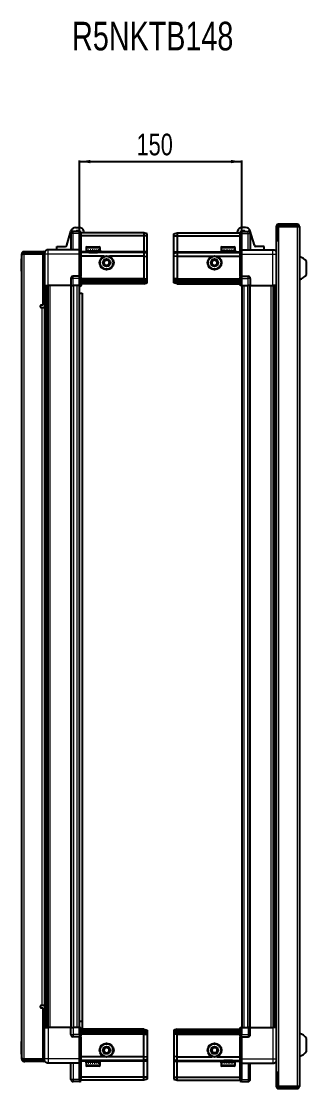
# Model space of a CAD drawing. Header units: millimetres. Extents: x 1256 to 4926, y 584 to 2034.
# Drawn here: x 3003 to 3266, y 1048 to 2034 of the extents above; entities that cross this region are included whole.
import ezdxf

# ---------------------------------------------------------------- set-up
doc = ezdxf.new("R2010")
doc.units = ezdxf.units.MM
doc.layers.add('FORMAT', color=7, linetype='Continuous')
doc.styles.add('SLDTEXTSTYLE0', font='TXT', dxfattribs={"width": 0.75})
doc.dimstyles.new('SLDDIMSTYLE0', dxfattribs={"dimtxt": 20, "dimasz": 10, "dimexe": 0, "dimexo": 0.0625, "dimgap": 5, "dimtad": 2, "dimdec": 1, "dimrnd": 1e-09, "dimzin": 12, "dimdsep": 46, "dimtxsty": 'SLDTEXTSTYLE0', "dimsah": 1, "dimcen": 0.09, "dimadec": 0, "dimazin": 3, "dimtfac": 1, "dimtofl": 0, "dimtmove": 0, "dimatfit": 3, "dimfxl": 0, "dimfrac": 2, "dimtolj": 1, "dimtzin": 12, "dimarcsym": 0})

# ---------------------------------------------------------------- blocks, each defined once
blk = doc.blocks.new('_D_5')
at = {"layer": 'FORMAT'}
for p, q in [((3056.46, 1790.11), (3056.46, 1905.6)), ((3056.46, 1904.6), (3206.46, 1904.6)), ((3206.46, 1790.11), (3206.46, 1905.6))]:
    blk.add_line(p, q, dxfattribs=at)
for points in [[(3056.46, 1904.6), (3066.46, 1903.07), (3066.46, 1906.14)], [(3206.46, 1904.6), (3196.46, 1906.14), (3196.46, 1903.07)]]:
    blk.add_solid(points, dxfattribs=at)
at = {"layer": 'FORMAT', "insert": (3109.29, 1930.39), "char_height": 20, "attachment_point": 1, "style": 'SLDTEXTSTYLE0'}
blk.add_mtext('150', dxfattribs=at)

msp = doc.modelspace()

# ---------------------------------------------------------------- linework, layer by layer
at = {"color": 7, "linetype": 'Continuous', "lineweight": 25}
for p, q in [((3257.71, 1846.6), (3240.41, 1846.6)), ((3257.71, 1845.1), (3240.41, 1845.1)), ((3257.71, 1845.1), (3257.71, 1846.6)), ((3044.83, 1827.19), (3048.6, 1840.34)), ((3048.61, 1838.1), (3048.61, 1823.1)), ((3056.61, 1840.1), (3050.61, 1840.1)), ((3052.93, 1843.6), (3056.15, 1843.6)), ((3056.61, 1840.1), (3056.95, 1840.1)), ((3056.61, 1840.1), (3056.61, 1838.1)), ((3056.61, 1823.3), (3056.61, 1838.1)), ((3056.61, 1823.3), (3056.61, 1838.1)), ((3057.81, 1839.6), (3056.95, 1840.1)), ((3057.81, 1838.1), (3057.81, 1839.6)), ((3116.11, 1838.6), (3057.81, 1838.6)), ((3057.81, 1838.1), (3057.81, 1823.3)), ((3116.11, 1836.1), (3057.81, 1836.1)), ((3060.48, 1840.34), (3060.98, 1838.6)), ((3116.11, 1838.6), (3116.11, 1836.1)), ((3119.11, 1837.8), (3116.11, 1838.6)), ((3116.11, 1836.1), (3116.11, 1821.6)), ((3119.11, 1835.95), (3116.11, 1836.1)), ((3119.11, 1835.95), (3119.11, 1837.8)), ((3119.11, 1821.6), (3119.11, 1835.95)), ((3143.81, 1837.8), (3146.81, 1838.6)), ((3143.81, 1835.95), (3143.81, 1837.8)), ((3143.81, 1835.95), (3146.81, 1836.1)), ((3143.81, 1821.6), (3143.81, 1835.95)), ((3146.81, 1838.6), (3146.81, 1836.1)), ((3146.81, 1838.6), (3205.11, 1838.6)), ((3146.81, 1836.1), (3146.81, 1821.6)), ((3146.81, 1836.1), (3205.11, 1836.1)), ((3202.44, 1840.34), (3201.95, 1838.6)), ((3205.98, 1840.1), (3205.11, 1839.6)), ((3205.11, 1839.6), (3205.11, 1838.1)), ((3205.11, 1823.3), (3205.11, 1838.1)), ((3206.31, 1840.1), (3205.98, 1840.1)), ((3206.31, 1838.1), (3206.31, 1840.1)), ((3206.31, 1840.1), (3212.31, 1840.1)), ((3206.31, 1838.1), (3206.31, 1823.3)), ((3210, 1843.6), (3206.77, 1843.6)), ((3214.31, 1838.1), (3214.31, 1823.1)), ((3218.09, 1827.19), (3214.32, 1840.34)), ((3238.31, 1844.5), (3238.31, 1832.1)), ((3239.81, 1844.5), (3239.81, 1832.1)), ((3240.31, 1831.6), (3240.31, 1844.5)), ((3240.31, 1844.5), (3257.71, 1844.5)), ((3257.71, 1844.5), (3259.81, 1844.5)), ((3259.81, 1844.5), (3259.81, 1049.7)), ((3035.66, 1823.1), (3035.66, 1826.1)), ((3035.66, 1826.1), (3043.39, 1826.1)), ((3063.41, 1825.8), (3070.58, 1825.8)), ((3070.58, 1825.8), (3074.81, 1825.8)), ((3188.11, 1825.8), (3199.51, 1825.8)), ((3227.26, 1826.1), (3219.53, 1826.1)), ((3227.26, 1823.1), (3227.26, 1826.1)), ((3238.21, 1831.6), (3238.21, 1062.6)), ((3238.21, 1831.6), (3240.31, 1831.6)), ((3238.31, 1832.1), (3239.81, 1832.1)), ((3004.61, 1819.25), (3003.11, 1819.25)), ((3003.11, 1818.75), (3003.11, 1819.25)), ((3003.11, 1075.45), (3003.11, 1818.75)), ((3005.21, 1819.85), (3005.21, 1821.35)), ((3005.21, 1821.35), (3006.11, 1821.35)), ((3005.21, 1819.85), (3006.11, 1819.85)), ((3005.21, 1819.35), (3022.61, 1819.35)), ((3006.11, 1819.85), (3006.11, 1821.35)), ((3006.11, 1821.35), (3022.61, 1821.35)), ((3006.11, 1819.85), (3022.61, 1819.85)), ((3022.61, 1819.85), (3022.61, 1821.35)), ((3024.11, 1819.35), (3022.61, 1819.35)), ((3022.61, 1819.35), (3022.61, 1771.85)), ((3024.11, 1819.1), (3024.11, 1790.1)), ((3056.61, 1823.1), (3027.61, 1823.1)), ((3056.61, 1823.1), (3056.61, 1823.3)), ((3056.61, 1823.1), (3057.81, 1823.1)), ((3056.61, 1819.1), (3056.61, 1823.1)), ((3056.61, 1798.8), (3056.61, 1819.1)), ((3057.81, 1823.3), (3057.81, 1823.1)), ((3057.81, 1823.1), (3057.81, 1819.1)), ((3116.11, 1820.6), (3057.81, 1820.6)), ((3057.81, 1819.1), (3057.81, 1798.8)), ((3079.11, 1817.1), (3057.81, 1817.1)), ((3062.61, 1825), (3062.61, 1822.6)), ((3062.61, 1822.6), (3062.61, 1822.1)), ((3062.61, 1822.1), (3062.75, 1822.1)), ((3062.94, 1822.6), (3062.75, 1822.6)), ((3062.75, 1822.6), (3062.75, 1822.1)), ((3062.75, 1822.1), (3062.94, 1822.1)), ((3062.94, 1822.6), (3062.94, 1822.1)), ((3062.94, 1822.1), (3063.46, 1822.1)), ((3063.86, 1822.6), (3063.46, 1822.6)), ((3063.46, 1822.6), (3063.46, 1822.1)), ((3063.46, 1822.1), (3063.86, 1822.1)), ((3063.86, 1822.6), (3063.86, 1822.1)), ((3063.86, 1822.1), (3064.73, 1822.1)), ((3064.71, 1822.1), (3064.71, 1822)), ((3064.71, 1822), (3073.51, 1822)), ((3065.31, 1822.6), (3064.73, 1822.6)), ((3064.73, 1822.6), (3064.73, 1822.1)), ((3064.73, 1822.1), (3065.31, 1822.1)), ((3065.11, 1821.6), (3065.8, 1821.12)), ((3065.11, 1821.6), (3070.14, 1821.6)), ((3065.8, 1821.12), (3065.11, 1820.64)), ((3065.11, 1820.64), (3065.11, 1820.6)), ((3065.11, 1820.64), (3070.14, 1820.64)), ((3065.31, 1822.6), (3065.31, 1822.1)), ((3065.31, 1822.1), (3066.43, 1822.1)), ((3065.8, 1821.12), (3069.96, 1821.12)), ((3067.12, 1822.6), (3066.43, 1822.6)), ((3066.43, 1822.6), (3066.43, 1822.1)), ((3066.43, 1822.1), (3067.12, 1822.1)), ((3067.12, 1822.6), (3067.12, 1822.1)), ((3067.12, 1822.1), (3068.39, 1822.1)), ((3069.13, 1822.6), (3068.39, 1822.6)), ((3068.39, 1822.6), (3068.39, 1822.1)), ((3068.39, 1822.1), (3068.63, 1822.1)), ((3068.63, 1822.6), (3068.63, 1822.1)), ((3069.12, 1822.6), (3069.12, 1822.1)), ((3069.12, 1822.1), (3069.13, 1822.1)), ((3069.13, 1822.6), (3069.13, 1822.1)), ((3069.13, 1822.1), (3070.43, 1822.1)), ((3069.96, 1821.12), (3072.42, 1821.12)), ((3070.14, 1821.6), (3073.11, 1821.6)), ((3070.14, 1820.64), (3073.11, 1820.64)), ((3071.14, 1822.6), (3070.43, 1822.6)), ((3070.43, 1822.6), (3070.43, 1822.1)), ((3070.48, 1822.6), (3070.48, 1822.1)), ((3070.48, 1822.1), (3071.14, 1822.1)), ((3071.14, 1822.6), (3071.14, 1822.1)), ((3071.14, 1822.1), (3072.33, 1822.1)), ((3072.95, 1822.6), (3072.33, 1822.6)), ((3072.33, 1822.6), (3072.33, 1822.1)), ((3072.33, 1822.1), (3072.95, 1822.1)), ((3072.42, 1821.12), (3073.11, 1821.6)), ((3073.11, 1820.64), (3072.42, 1821.12)), ((3072.95, 1822.6), (3072.95, 1822.1)), ((3072.95, 1822.1), (3073.92, 1822.1)), ((3073.11, 1820.6), (3073.11, 1820.64)), ((3073.51, 1822), (3073.51, 1822.1)), ((3074.38, 1822.6), (3073.92, 1822.6)), ((3073.92, 1822.6), (3073.92, 1822.1)), ((3073.92, 1822.1), (3074.38, 1822.1)), ((3074.38, 1822.6), (3074.38, 1822.1)), ((3074.38, 1822.1), (3075.03, 1822.1)), ((3075.3, 1822.6), (3075.03, 1822.6)), ((3075.03, 1822.6), (3075.03, 1822.1)), ((3075.03, 1822.1), (3075.3, 1822.1)), ((3075.3, 1822.6), (3075.3, 1822.1)), ((3075.3, 1822.1), (3075.57, 1822.1)), ((3075.61, 1822.6), (3075.57, 1822.6)), ((3075.57, 1822.6), (3075.57, 1822.1)), ((3075.57, 1822.1), (3075.61, 1822.1)), ((3075.61, 1822.6), (3075.61, 1825)), ((3075.61, 1822.6), (3075.61, 1822.1)), ((3116.11, 1817.1), (3084.11, 1817.1)), ((3116.11, 1821.6), (3116.11, 1820.6)), ((3116.11, 1820.6), (3116.11, 1817.1)), ((3119.11, 1819.8), (3116.11, 1820.6)), ((3116.11, 1817.1), (3116.11, 1796.6)), ((3116.11, 1817.1), (3119.11, 1816.77)), ((3119.11, 1819.8), (3119.11, 1821.6)), ((3119.11, 1816.77), (3119.11, 1819.8)), ((3119.11, 1796.6), (3119.11, 1816.77)), ((3143.81, 1819.8), (3143.81, 1821.6)), ((3143.81, 1819.8), (3146.81, 1820.6)), ((3143.81, 1816.77), (3143.81, 1819.8)), ((3146.81, 1817.1), (3143.81, 1816.77)), ((3143.81, 1796.6), (3143.81, 1816.77)), ((3146.81, 1821.6), (3146.81, 1820.6)), ((3146.81, 1820.6), (3146.81, 1817.1)), ((3146.81, 1820.6), (3205.11, 1820.6)), ((3146.81, 1817.1), (3146.81, 1796.6)), ((3146.81, 1817.1), (3178.81, 1817.1)), ((3183.81, 1817.1), (3205.11, 1817.1)), ((3187.31, 1825), (3187.31, 1822.1)), ((3187.31, 1822.1), (3187.35, 1822.1)), ((3187.47, 1822.6), (3187.35, 1822.6)), ((3187.35, 1822.6), (3187.35, 1822.1)), ((3187.35, 1822.1), (3187.47, 1822.1)), ((3187.47, 1822.6), (3187.47, 1822.1)), ((3187.47, 1822.1), (3187.88, 1822.1)), ((3188.22, 1822.6), (3187.88, 1822.6)), ((3187.88, 1822.6), (3187.88, 1822.1)), ((3187.88, 1822.1), (3188.22, 1822.1)), ((3188.22, 1822.6), (3188.22, 1822.1)), ((3188.22, 1822.1), (3188.99, 1822.1)), ((3189.52, 1822.6), (3188.99, 1822.6)), ((3188.99, 1822.6), (3188.99, 1822.1)), ((3188.99, 1822.1), (3189.52, 1822.1)), ((3189.41, 1822.1), (3189.41, 1822)), ((3189.41, 1822), (3198.21, 1822)), ((3189.52, 1822.6), (3189.52, 1822.1)), ((3189.52, 1822.1), (3190.57, 1822.1)), ((3189.81, 1821.6), (3190.5, 1821.12)), ((3189.81, 1821.6), (3197.81, 1821.6)), ((3190.5, 1821.12), (3189.81, 1820.64)), ((3189.81, 1820.64), (3189.81, 1820.6)), ((3189.81, 1820.64), (3197.81, 1820.64)), ((3190.5, 1821.12), (3197.12, 1821.12)), ((3191.23, 1822.6), (3190.57, 1822.6)), ((3190.57, 1822.6), (3190.57, 1822.1)), ((3190.57, 1822.1), (3191.23, 1822.1)), ((3191.23, 1822.6), (3191.23, 1822.1)), ((3191.23, 1822.1), (3192.47, 1822.1)), ((3193.2, 1822.6), (3192.47, 1822.6)), ((3192.47, 1822.6), (3192.47, 1822.1)), ((3192.47, 1822.1), (3192.91, 1822.1)), ((3192.91, 1822.6), (3192.91, 1822.1)), ((3193.2, 1822.6), (3193.2, 1822.1)), ((3193.2, 1822.1), (3194.5, 1822.1)), ((3195.23, 1822.6), (3194.5, 1822.6)), ((3194.5, 1822.6), (3194.5, 1822.1)), ((3194.77, 1822.6), (3194.77, 1822.1)), ((3194.77, 1822.1), (3195.23, 1822.1)), ((3195.23, 1822.6), (3195.23, 1822.1)), ((3195.23, 1822.1), (3196.47, 1822.1)), ((3197.12, 1822.6), (3196.47, 1822.6)), ((3196.47, 1822.6), (3196.47, 1822.1)), ((3196.47, 1822.1), (3197.12, 1822.1)), ((3197.12, 1822.6), (3197.12, 1822.1)), ((3197.12, 1822.1), (3198.17, 1822.1)), ((3197.12, 1821.12), (3197.81, 1821.6)), ((3197.81, 1820.64), (3197.12, 1821.12)), ((3197.81, 1820.6), (3197.81, 1820.64)), ((3198.69, 1822.6), (3198.17, 1822.6)), ((3198.17, 1822.6), (3198.17, 1822.1)), ((3198.17, 1822.1), (3198.69, 1822.1)), ((3198.21, 1822), (3198.21, 1822.1)), ((3198.69, 1822.6), (3198.69, 1822.1)), ((3198.69, 1822.1), (3199.45, 1822.1)), ((3199.78, 1822.6), (3199.45, 1822.6)), ((3199.45, 1822.6), (3199.45, 1822.1)), ((3199.45, 1822.1), (3199.78, 1822.1)), ((3199.78, 1822.6), (3199.78, 1822.1)), ((3199.78, 1822.1), (3200.17, 1822.1)), ((3200.28, 1822.6), (3200.17, 1822.6)), ((3200.17, 1822.6), (3200.17, 1822.1)), ((3200.17, 1822.1), (3200.28, 1822.1)), ((3200.28, 1822.6), (3200.28, 1822.1)), ((3200.28, 1822.1), (3200.31, 1822.1)), ((3200.31, 1822.1), (3200.31, 1825)), ((3205.11, 1823.1), (3205.11, 1823.3)), ((3206.31, 1823.1), (3205.11, 1823.1)), ((3205.11, 1819.1), (3205.11, 1823.1)), ((3205.11, 1798.8), (3205.11, 1819.1)), ((3206.31, 1823.3), (3206.31, 1823.1)), ((3206.31, 1823.1), (3206.31, 1819.1)), ((3206.31, 1823.1), (3235.31, 1823.1)), ((3206.31, 1819.1), (3206.31, 1798.8)), ((3003.11, 1814.74), (3002.81, 1814.74)), ((3002.81, 1803.17), (3002.81, 1814.74)), ((3266.41, 1800.1), (3266.41, 1812.1)), ((3002.81, 1803.17), (3003.11, 1803.17)), ((3048.61, 1796.6), (3048.61, 1790.1)), ((3056.61, 1798.6), (3050.61, 1798.6)), ((3056.61, 1798.6), (3056.61, 1798.8)), ((3056.61, 1798.6), (3056.61, 1796.6)), ((3056.61, 1798.6), (3057.81, 1798.6)), ((3056.61, 1790.1), (3056.61, 1796.6)), ((3056.61, 1790.1), (3056.61, 1796.6)), ((3056.95, 1790.1), (3056.95, 1796.6)), ((3057.81, 1798.8), (3057.81, 1798.6)), ((3057.81, 1797.93), (3057.81, 1798.6)), ((3057.81, 1797.93), (3057.81, 1790.1)), ((3116.11, 1796.6), (3116.11, 1795.6)), ((3119.11, 1794.8), (3119.11, 1796.6)), ((3143.81, 1794.8), (3143.81, 1796.6)), ((3146.81, 1796.6), (3146.81, 1795.6)), ((3205.11, 1798.6), (3205.11, 1798.8)), ((3206.31, 1798.6), (3205.11, 1798.6)), ((3205.11, 1798.6), (3205.11, 1797.93)), ((3205.11, 1790.1), (3205.11, 1797.93)), ((3205.98, 1796.6), (3205.98, 1790.1)), ((3206.31, 1798.8), (3206.31, 1798.6)), ((3206.31, 1796.6), (3206.31, 1798.6)), ((3206.31, 1796.6), (3206.31, 1798.6)), ((3206.31, 1798.6), (3212.31, 1798.6)), ((3206.31, 1796.6), (3206.31, 1790.1)), ((3214.31, 1796.6), (3214.31, 1790.1)), ((3022.61, 1792.85), (3024.11, 1792.85)), ((3024.11, 1790.1), (3022.61, 1790.1)), ((3024.76, 1104.1), (3024.76, 1790.1)), ((3026.55, 1790.1), (3026.55, 1104.1)), ((3026.59, 1790.1), (3026.59, 1104.1)), ((3048.61, 1790.1), (3027.61, 1790.1)), ((3048.61, 1790.1), (3050.61, 1790.1)), ((3049.26, 1104.1), (3049.26, 1790.1)), ((3056.61, 1790.1), (3050.61, 1790.1)), ((3056.46, 1104.1), (3056.46, 1790.1)), ((3056.61, 1790.1), (3056.95, 1790.1)), ((3056.61, 1790.1), (3056.61, 1790.1)), ((3057.81, 1790.1), (3056.95, 1790.1)), ((3056.95, 1790.1), (3056.95, 1790.1)), ((3116.11, 1795.6), (3057.81, 1795.6)), ((3116.11, 1794.6), (3057.81, 1794.6)), ((3116.11, 1793.1), (3057.81, 1793.1)), ((3116.11, 1791.6), (3057.81, 1791.6)), ((3116.11, 1795.6), (3116.11, 1794.6)), ((3116.11, 1795.6), (3119.11, 1794.8)), ((3116.11, 1794.6), (3116.11, 1793.1)), ((3116.11, 1794.6), (3119.11, 1794.06)), ((3116.11, 1793.1), (3119.11, 1793.56)), ((3116.11, 1793.1), (3116.11, 1791.6)), ((3116.11, 1791.6), (3119.11, 1792.41)), ((3119.11, 1794.06), (3119.11, 1794.8)), ((3119.11, 1793.56), (3119.11, 1794.06)), ((3119.11, 1792.41), (3119.11, 1793.56)), ((3146.81, 1795.6), (3143.81, 1794.8)), ((3143.81, 1794.06), (3143.81, 1794.8)), ((3146.81, 1794.6), (3143.81, 1794.06)), ((3143.81, 1793.56), (3143.81, 1794.06)), ((3146.81, 1793.1), (3143.81, 1793.56)), ((3143.81, 1792.41), (3143.81, 1793.56)), ((3146.81, 1791.6), (3143.81, 1792.41)), ((3146.81, 1795.6), (3146.81, 1794.6)), ((3146.81, 1795.6), (3205.11, 1795.6)), ((3146.81, 1794.6), (3146.81, 1793.1)), ((3146.81, 1794.6), (3205.11, 1794.6)), ((3146.81, 1793.1), (3146.81, 1791.6)), ((3146.81, 1793.1), (3205.11, 1793.1)), ((3146.81, 1791.6), (3205.11, 1791.6)), ((3205.98, 1790.1), (3205.11, 1790.1)), ((3206.31, 1790.1), (3205.98, 1790.1)), ((3206.31, 1790.1), (3212.31, 1790.1)), ((3206.46, 1790.1), (3206.46, 1104.1)), ((3214.31, 1790.1), (3212.31, 1790.1)), ((3213.66, 1790.1), (3213.66, 1104.1)), ((3214.31, 1790.1), (3235.31, 1790.1)), ((3236.33, 1104.1), (3236.33, 1790.1)), ((3236.37, 1104.1), (3236.37, 1790.1)), ((3238.16, 1790.1), (3238.16, 1104.1)), ((3056.46, 1783.1), (3058.96, 1783.1)), ((3058.96, 1783.1), (3058.96, 1109.6)), ((3022.61, 1771.85), (3021.26, 1771.85)), ((3021.26, 1769.85), (3022.01, 1769.85)), ((3022.01, 1769.85), (3024.11, 1769.85)), ((3024.11, 1769.85), (3024.11, 1124.35)), ((3022.01, 1124.35), (3021.26, 1124.35)), ((3021.26, 1122.35), (3022.61, 1122.35)), ((3024.11, 1124.35), (3022.01, 1124.35)), ((3022.61, 1122.35), (3022.61, 1074.85)), ((3058.96, 1109.6), (3056.46, 1109.6)), ((3058.96, 1109.6), (3058.96, 1102.6)), ((3024.11, 1104.1), (3022.61, 1104.1)), ((3024.11, 1101.35), (3022.61, 1101.35)), ((3024.11, 1075.1), (3024.11, 1104.1)), ((3048.61, 1104.1), (3027.61, 1104.1)), ((3048.61, 1097.6), (3048.61, 1104.1)), ((3048.61, 1104.1), (3050.61, 1104.1)), ((3056.61, 1104.1), (3050.61, 1104.1)), ((3056.61, 1095.6), (3050.61, 1095.6)), ((3056.61, 1097.6), (3056.61, 1104.1)), ((3056.61, 1104.1), (3056.95, 1104.1)), ((3056.61, 1097.6), (3056.61, 1095.6)), ((3056.61, 1097.6), (3056.61, 1095.6)), ((3056.61, 1095.6), (3057.81, 1095.6)), ((3056.61, 1095.4), (3056.61, 1095.6)), ((3056.61, 1075.1), (3056.61, 1095.4)), ((3056.95, 1097.6), (3056.95, 1104.1)), ((3056.95, 1104.1), (3057.81, 1104.1)), ((3057.81, 1104.1), (3057.81, 1096.28)), ((3116.11, 1102.6), (3057.81, 1102.6)), ((3116.11, 1101.1), (3057.81, 1101.1)), ((3116.11, 1099.6), (3057.81, 1099.6)), ((3116.11, 1098.6), (3057.81, 1098.6)), ((3057.81, 1095.6), (3057.81, 1096.28)), ((3057.81, 1095.6), (3057.81, 1095.4)), ((3057.81, 1095.4), (3057.81, 1075.1)), ((3116.11, 1101.1), (3116.11, 1102.6)), ((3116.11, 1102.6), (3119.11, 1101.8)), ((3116.11, 1099.6), (3116.11, 1101.1)), ((3116.11, 1101.1), (3119.11, 1100.65)), ((3116.11, 1099.6), (3119.11, 1100.15)), ((3116.11, 1098.6), (3116.11, 1099.6)), ((3116.11, 1098.6), (3119.11, 1099.41)), ((3116.11, 1097.6), (3116.11, 1098.6)), ((3116.11, 1077.1), (3116.11, 1097.6)), ((3119.11, 1101.8), (3119.11, 1100.65)), ((3119.11, 1100.65), (3119.11, 1100.15)), ((3119.11, 1100.15), (3119.11, 1099.41)), ((3119.11, 1099.41), (3119.11, 1097.6)), ((3119.11, 1097.6), (3119.11, 1077.44)), ((3146.81, 1102.6), (3143.81, 1101.8)), ((3143.81, 1101.8), (3143.81, 1100.65)), ((3146.81, 1101.1), (3143.81, 1100.65)), ((3143.81, 1100.65), (3143.81, 1100.15)), ((3146.81, 1099.6), (3143.81, 1100.15)), ((3143.81, 1100.15), (3143.81, 1099.41)), ((3146.81, 1098.6), (3143.81, 1099.41)), ((3143.81, 1099.41), (3143.81, 1097.6)), ((3143.81, 1097.6), (3143.81, 1077.44)), ((3146.81, 1101.1), (3146.81, 1102.6)), ((3146.81, 1102.6), (3205.11, 1102.6)), ((3146.81, 1099.6), (3146.81, 1101.1)), ((3146.81, 1101.1), (3205.11, 1101.1)), ((3146.81, 1099.6), (3205.11, 1099.6)), ((3146.81, 1098.6), (3146.81, 1099.6)), ((3146.81, 1098.6), (3205.11, 1098.6)), ((3146.81, 1097.6), (3146.81, 1098.6)), ((3146.81, 1077.1), (3146.81, 1097.6)), ((3205.11, 1096.28), (3205.11, 1104.1)), ((3205.11, 1104.1), (3205.98, 1104.1)), ((3205.11, 1096.28), (3205.11, 1095.6)), ((3206.31, 1095.6), (3205.11, 1095.6)), ((3205.11, 1095.4), (3205.11, 1095.6)), ((3205.11, 1075.1), (3205.11, 1095.4)), ((3205.98, 1104.1), (3205.98, 1104.1)), ((3205.98, 1104.1), (3205.98, 1097.6)), ((3206.31, 1104.1), (3205.98, 1104.1)), ((3206.31, 1104.1), (3206.31, 1097.6)), ((3206.31, 1104.1), (3206.31, 1104.1)), ((3206.31, 1104.1), (3206.31, 1097.6)), ((3206.31, 1104.1), (3212.31, 1104.1)), ((3206.31, 1095.6), (3206.31, 1097.6)), ((3206.31, 1095.6), (3206.31, 1095.4)), ((3206.31, 1095.6), (3212.31, 1095.6)), ((3206.31, 1095.4), (3206.31, 1075.1)), ((3214.31, 1104.1), (3212.31, 1104.1)), ((3214.31, 1097.6), (3214.31, 1104.1)), ((3214.31, 1104.1), (3235.31, 1104.1)), ((3003.11, 1091.04), (3002.81, 1091.04)), ((3002.81, 1081.36), (3002.81, 1091.04)), ((3266.41, 1082.1), (3266.41, 1094.1)), ((3002.81, 1079.47), (3002.81, 1081.36)), ((3002.81, 1079.47), (3003.11, 1079.47)), ((3003.11, 1074.95), (3003.11, 1075.45)), ((3079.11, 1077.1), (3057.81, 1077.1)), ((3116.11, 1077.1), (3084.11, 1077.1)), ((3116.11, 1077.1), (3119.11, 1077.44)), ((3116.11, 1073.6), (3116.11, 1077.1)), ((3119.11, 1077.44), (3119.11, 1074.41)), ((3146.81, 1077.1), (3143.81, 1077.44)), ((3143.81, 1077.44), (3143.81, 1074.41)), ((3146.81, 1077.1), (3178.81, 1077.1)), ((3146.81, 1073.6), (3146.81, 1077.1)), ((3183.81, 1077.1), (3205.11, 1077.1)), ((3004.61, 1074.95), (3003.11, 1074.95)), ((3022.61, 1074.85), (3005.21, 1074.85)), ((3005.21, 1074.35), (3005.21, 1072.85)), ((3005.21, 1074.35), (3006.11, 1074.35)), ((3005.21, 1072.85), (3006.11, 1072.85)), ((3006.11, 1074.35), (3006.11, 1072.85)), ((3022.61, 1074.35), (3006.11, 1074.35)), ((3022.61, 1072.85), (3006.11, 1072.85)), ((3022.61, 1074.85), (3024.11, 1074.85)), ((3022.61, 1074.35), (3022.61, 1072.85)), ((3056.61, 1071.1), (3027.61, 1071.1)), ((3048.61, 1056.1), (3048.61, 1071.1)), ((3056.61, 1071.1), (3056.61, 1075.1)), ((3056.61, 1071.1), (3057.81, 1071.1)), ((3056.61, 1070.9), (3056.61, 1071.1)), ((3056.61, 1056.1), (3056.61, 1070.9)), ((3057.81, 1075.1), (3057.81, 1071.1)), ((3116.11, 1073.6), (3057.81, 1073.6)), ((3057.81, 1071.1), (3057.81, 1070.9)), ((3057.81, 1070.9), (3057.81, 1056.1)), ((3062.61, 1072.1), (3062.61, 1069.2)), ((3062.71, 1072.1), (3062.61, 1072.1)), ((3062.71, 1071.6), (3062.71, 1072.1)), ((3062.87, 1072.1), (3062.71, 1072.1)), ((3062.71, 1071.6), (3062.87, 1071.6)), ((3062.87, 1071.6), (3062.87, 1072.1)), ((3063.36, 1072.1), (3062.87, 1072.1)), ((3063.36, 1071.6), (3063.36, 1072.1)), ((3063.75, 1072.1), (3063.36, 1072.1)), ((3063.36, 1071.6), (3063.75, 1071.6)), ((3063.56, 1068.4), (3063.41, 1068.4)), ((3074.81, 1068.4), (3063.56, 1068.4)), ((3063.75, 1071.6), (3063.75, 1072.1)), ((3064.58, 1072.1), (3063.75, 1072.1)), ((3064.58, 1071.6), (3064.58, 1072.1)), ((3065.14, 1072.1), (3064.58, 1072.1)), ((3064.58, 1071.6), (3065.14, 1071.6)), ((3064.71, 1072.2), (3064.71, 1072.1)), ((3070.11, 1072.2), (3064.71, 1072.2)), ((3065.11, 1073.6), (3065.11, 1073.57)), ((3065.11, 1073.57), (3065.8, 1073.09)), ((3065.22, 1073.57), (3065.11, 1073.57)), ((3065.8, 1073.09), (3065.11, 1072.6)), ((3065.22, 1072.6), (3065.11, 1072.6)), ((3065.14, 1071.6), (3065.14, 1072.1)), ((3066.25, 1072.1), (3065.14, 1072.1)), ((3073.11, 1073.57), (3065.22, 1073.57)), ((3073.11, 1072.6), (3065.22, 1072.6)), ((3065.89, 1073.09), (3065.8, 1073.09)), ((3072.42, 1073.09), (3065.89, 1073.09)), ((3066.25, 1071.6), (3066.25, 1072.1)), ((3066.93, 1072.1), (3066.25, 1072.1)), ((3066.25, 1071.6), (3066.93, 1071.6)), ((3066.93, 1071.6), (3066.93, 1072.1)), ((3068.19, 1072.1), (3066.93, 1072.1)), ((3068.19, 1071.6), (3068.19, 1072.1)), ((3068.49, 1072.1), (3068.19, 1072.1)), ((3068.19, 1071.6), (3068.93, 1071.6)), ((3068.49, 1071.6), (3068.49, 1072.1)), ((3068.93, 1071.6), (3068.93, 1072.1)), ((3070.22, 1072.1), (3068.93, 1072.1)), ((3073.51, 1072.2), (3070.11, 1072.2)), ((3070.22, 1071.6), (3070.22, 1072.1)), ((3070.22, 1071.6), (3070.94, 1071.6)), ((3070.35, 1071.6), (3070.35, 1072.1)), ((3070.94, 1072.1), (3070.35, 1072.1)), ((3070.94, 1071.6), (3070.94, 1072.1)), ((3072.15, 1072.1), (3070.94, 1072.1)), ((3072.15, 1071.6), (3072.15, 1072.1)), ((3072.78, 1072.1), (3072.15, 1072.1)), ((3072.15, 1071.6), (3072.78, 1071.6)), ((3072.42, 1073.09), (3073.11, 1073.57)), ((3073.11, 1072.6), (3072.42, 1073.09)), ((3072.78, 1071.6), (3072.78, 1072.1)), ((3073.78, 1072.1), (3072.78, 1072.1)), ((3073.11, 1073.57), (3073.11, 1073.6)), ((3073.51, 1072.1), (3073.51, 1072.2)), ((3073.78, 1071.6), (3073.78, 1072.1)), ((3074.26, 1072.1), (3073.78, 1072.1)), ((3073.78, 1071.6), (3074.26, 1071.6)), ((3074.26, 1071.6), (3074.26, 1072.1)), ((3074.95, 1072.1), (3074.26, 1072.1)), ((3074.95, 1071.6), (3074.95, 1072.1)), ((3075.23, 1072.1), (3074.95, 1072.1)), ((3074.95, 1071.6), (3075.23, 1071.6)), ((3075.23, 1071.6), (3075.23, 1072.1)), ((3075.55, 1072.1), (3075.23, 1072.1)), ((3075.55, 1071.6), (3075.55, 1072.1)), ((3075.61, 1072.1), (3075.55, 1072.1)), ((3075.55, 1071.6), (3075.61, 1071.6)), ((3075.61, 1069.2), (3075.61, 1072.1)), ((3075.61, 1071.6), (3075.61, 1072.1)), ((3075.61, 1072.1), (3075.61, 1072.1)), ((3119.11, 1074.41), (3116.11, 1073.6)), ((3116.11, 1072.6), (3116.11, 1073.6)), ((3116.11, 1058.1), (3116.11, 1072.6)), ((3119.11, 1074.41), (3119.11, 1072.6)), ((3119.11, 1072.6), (3119.11, 1058.26)), ((3143.81, 1074.41), (3146.81, 1073.6)), ((3143.81, 1074.41), (3143.81, 1072.6)), ((3143.81, 1072.6), (3143.81, 1058.26)), ((3146.81, 1073.6), (3205.11, 1073.6)), ((3146.81, 1072.6), (3146.81, 1073.6)), ((3146.81, 1058.1), (3146.81, 1072.6)), ((3187.31, 1072.1), (3187.31, 1069.2)), ((3187.33, 1072.1), (3187.31, 1072.1)), ((3187.33, 1071.6), (3187.33, 1072.1)), ((3187.43, 1072.1), (3187.33, 1072.1)), ((3187.33, 1071.6), (3187.43, 1071.6)), ((3187.43, 1071.6), (3187.43, 1072.1)), ((3187.8, 1072.1), (3187.43, 1072.1)), ((3187.8, 1071.6), (3187.8, 1072.1)), ((3188.12, 1072.1), (3187.8, 1072.1)), ((3187.8, 1071.6), (3188.12, 1071.6)), ((3199.51, 1068.4), (3188.11, 1068.4)), ((3188.12, 1071.6), (3188.12, 1072.1)), ((3188.86, 1072.1), (3188.12, 1072.1)), ((3188.86, 1071.6), (3188.86, 1072.1)), ((3189.37, 1072.1), (3188.86, 1072.1)), ((3188.86, 1071.6), (3189.37, 1071.6)), ((3189.37, 1071.6), (3189.37, 1072.1)), ((3190.4, 1072.1), (3189.37, 1072.1)), ((3189.41, 1072.2), (3189.41, 1072.1)), ((3198.21, 1072.2), (3189.41, 1072.2)), ((3189.81, 1073.6), (3189.81, 1073.57)), ((3189.81, 1073.57), (3190.5, 1073.09)), ((3197.81, 1073.57), (3189.81, 1073.57)), ((3190.5, 1073.09), (3189.81, 1072.6)), ((3197.81, 1072.6), (3189.81, 1072.6)), ((3190.4, 1071.6), (3190.4, 1072.1)), ((3191.05, 1072.1), (3190.4, 1072.1)), ((3190.4, 1071.6), (3191.05, 1071.6)), ((3197.12, 1073.09), (3190.5, 1073.09)), ((3191.05, 1071.6), (3191.05, 1072.1)), ((3192.28, 1072.1), (3191.05, 1072.1)), ((3192.28, 1071.6), (3192.28, 1072.1)), ((3192.77, 1072.1), (3192.28, 1072.1)), ((3192.28, 1071.6), (3193, 1071.6)), ((3192.77, 1071.6), (3192.77, 1072.1)), ((3193, 1071.6), (3193, 1072.1)), ((3194.3, 1072.1), (3193, 1072.1)), ((3194.3, 1071.6), (3194.3, 1072.1)), ((3194.3, 1071.6), (3195.04, 1071.6)), ((3194.64, 1071.6), (3194.64, 1072.1)), ((3195.04, 1072.1), (3194.64, 1072.1)), ((3195.04, 1071.6), (3195.04, 1072.1)), ((3196.28, 1072.1), (3195.04, 1072.1)), ((3196.28, 1071.6), (3196.28, 1072.1)), ((3196.95, 1072.1), (3196.28, 1072.1)), ((3196.28, 1071.6), (3196.95, 1071.6)), ((3196.95, 1071.6), (3196.95, 1072.1)), ((3198.02, 1072.1), (3196.95, 1072.1)), ((3197.12, 1073.09), (3197.81, 1073.57)), ((3197.81, 1072.6), (3197.12, 1073.09)), ((3197.81, 1073.57), (3197.81, 1073.6)), ((3198.02, 1071.6), (3198.02, 1072.1)), ((3198.55, 1072.1), (3198.02, 1072.1)), ((3198.02, 1071.6), (3198.55, 1071.6)), ((3198.21, 1072.1), (3198.21, 1072.2)), ((3198.55, 1071.6), (3198.55, 1072.1)), ((3199.34, 1072.1), (3198.55, 1072.1)), ((3199.34, 1071.6), (3199.34, 1072.1)), ((3199.7, 1072.1), (3199.34, 1072.1)), ((3199.34, 1071.6), (3199.7, 1071.6)), ((3199.7, 1071.6), (3199.7, 1072.1)), ((3200.13, 1072.1), (3199.7, 1072.1)), ((3200.13, 1071.6), (3200.13, 1072.1)), ((3200.26, 1072.1), (3200.13, 1072.1)), ((3200.13, 1071.6), (3200.26, 1071.6)), ((3200.26, 1071.6), (3200.26, 1072.1)), ((3200.31, 1072.1), (3200.26, 1072.1)), ((3200.31, 1069.2), (3200.31, 1072.1)), ((3205.11, 1071.1), (3205.11, 1075.1)), ((3206.31, 1071.1), (3205.11, 1071.1)), ((3205.11, 1070.9), (3205.11, 1071.1)), ((3205.11, 1056.1), (3205.11, 1070.9)), ((3206.31, 1075.1), (3206.31, 1071.1)), ((3206.31, 1071.1), (3206.31, 1070.9)), ((3206.31, 1071.1), (3235.31, 1071.1)), ((3206.31, 1070.9), (3206.31, 1056.1)), ((3206.31, 1070.9), (3206.31, 1056.1)), ((3214.31, 1056.1), (3214.31, 1071.1)), ((3056.61, 1056.1), (3056.61, 1054.1)), ((3116.11, 1058.1), (3057.81, 1058.1)), ((3057.81, 1054.6), (3057.81, 1056.1)), ((3119.11, 1058.26), (3116.11, 1058.1)), ((3116.11, 1055.6), (3116.11, 1058.1)), ((3119.11, 1056.41), (3116.11, 1055.6)), ((3119.11, 1058.26), (3119.11, 1056.41)), ((3143.81, 1058.26), (3146.81, 1058.1)), ((3143.81, 1058.26), (3143.81, 1056.41)), ((3143.81, 1056.41), (3146.81, 1055.6)), ((3146.81, 1058.1), (3205.11, 1058.1)), ((3146.81, 1055.6), (3146.81, 1058.1)), ((3205.11, 1056.1), (3205.11, 1054.6)), ((3206.31, 1054.1), (3206.31, 1056.1)), ((3240.31, 1062.6), (3238.21, 1062.6)), ((3238.31, 1062.1), (3238.31, 1049.7)), ((3238.31, 1062.1), (3239.81, 1062.1)), ((3239.81, 1062.1), (3239.81, 1049.7)), ((3240.31, 1049.7), (3240.31, 1062.6)), ((3056.61, 1054.1), (3050.61, 1054.1)), ((3056.61, 1054.1), (3056.95, 1054.1)), ((3056.61, 1054.1), (3056.61, 1054.1)), ((3056.61, 1054.1), (3056.95, 1054.1)), ((3056.95, 1054.1), (3057.81, 1054.6)), ((3056.95, 1054.1), (3057.81, 1054.6)), ((3116.11, 1055.6), (3057.81, 1055.6)), ((3146.81, 1055.6), (3205.11, 1055.6)), ((3205.11, 1054.6), (3205.98, 1054.1)), ((3206.31, 1054.1), (3205.98, 1054.1)), ((3206.31, 1054.1), (3212.31, 1054.1)), ((3257.71, 1049.7), (3240.31, 1049.7)), ((3240.41, 1049.1), (3257.71, 1049.1)), ((3240.41, 1047.6), (3257.71, 1047.6)), ((3259.81, 1049.7), (3257.71, 1049.7)), ((3257.71, 1049.1), (3257.71, 1047.6))]:
    msp.add_line(p, q, dxfattribs=at)
at = {"color": 8, "linetype": 'Continuous', "lineweight": 18}
for p, q in [((3240.41, 1845.1), (3240.41, 1846.6)), ((3050.61, 1838.1), (3048.61, 1838.1)), ((3050.61, 1838.1), (3050.61, 1840.1)), ((3050.61, 1823.1), (3050.61, 1838.1)), ((3056.61, 1838.1), (3050.61, 1838.1)), ((3056.61, 1838.1), (3057.81, 1838.1)), ((3206.31, 1838.1), (3205.11, 1838.1)), ((3206.31, 1838.1), (3212.31, 1838.1)), ((3212.31, 1838.1), (3212.31, 1840.1)), ((3212.31, 1823.1), (3212.31, 1838.1)), ((3212.31, 1838.1), (3214.31, 1838.1)), ((3239.81, 1844.5), (3238.31, 1844.5)), ((3257.71, 1844.5), (3257.71, 1049.7)), ((3240.31, 1831.6), (3240.31, 1062.6)), ((3005.21, 1819.35), (3005.21, 1074.85)), ((3027.61, 1790.1), (3027.61, 1819.1)), ((3056.61, 1819.1), (3027.61, 1819.1)), ((3056.61, 1823.3), (3057.81, 1823.3)), ((3056.61, 1819.1), (3057.81, 1819.1)), ((3065.11, 1821.6), (3057.81, 1821.6)), ((3062.61, 1825), (3070.78, 1825)), ((3070.78, 1825), (3075.61, 1825)), ((3116.11, 1821.6), (3073.11, 1821.6)), ((3119.11, 1821.6), (3116.11, 1821.6)), ((3143.81, 1821.6), (3146.81, 1821.6)), ((3146.81, 1821.6), (3189.81, 1821.6)), ((3187.31, 1825), (3200.31, 1825)), ((3197.81, 1821.6), (3205.11, 1821.6)), ((3205.11, 1823.3), (3206.31, 1823.3)), ((3206.31, 1819.1), (3205.11, 1819.1)), ((3206.31, 1819.1), (3235.31, 1819.1)), ((3235.31, 1790.1), (3235.31, 1819.1)), ((3048.61, 1796.6), (3050.61, 1796.6)), ((3050.61, 1796.6), (3050.61, 1798.6)), ((3050.61, 1790.1), (3050.61, 1796.6)), ((3056.61, 1796.6), (3050.61, 1796.6)), ((3056.61, 1798.8), (3057.81, 1798.8)), ((3056.61, 1796.6), (3056.95, 1796.6)), ((3116.11, 1796.6), (3057.81, 1796.6)), ((3116.11, 1796.6), (3119.11, 1796.6)), ((3146.81, 1796.6), (3143.81, 1796.6)), ((3146.81, 1796.6), (3205.11, 1796.6)), ((3205.11, 1798.8), (3206.31, 1798.8)), ((3206.31, 1796.6), (3205.98, 1796.6)), ((3206.31, 1796.6), (3212.31, 1796.6)), ((3212.31, 1796.6), (3212.31, 1798.6)), ((3214.31, 1796.6), (3212.31, 1796.6)), ((3212.31, 1790.1), (3212.31, 1796.6)), ((3024.11, 1769.85), (3024.11, 1790.1)), ((3025.35, 1790.1), (3025.35, 1104.1)), ((3027.79, 1104.1), (3027.79, 1790.1)), ((3029.21, 1790.1), (3029.21, 1104.1)), ((3048.61, 1104.1), (3048.61, 1790.1)), ((3051.26, 1104.1), (3051.26, 1790.1)), ((3054.46, 1104.1), (3054.46, 1790.1)), ((3056.61, 1790.1), (3056.95, 1790.1)), ((3208.46, 1790.1), (3208.46, 1104.1)), ((3211.66, 1790.1), (3211.66, 1104.1)), ((3214.31, 1790.1), (3214.31, 1104.1)), ((3233.71, 1104.1), (3233.71, 1790.1)), ((3235.13, 1790.1), (3235.13, 1104.1)), ((3237.58, 1104.1), (3237.58, 1790.1)), ((3022.01, 1124.35), (3022.01, 1769.85)), ((3024.11, 1104.1), (3024.11, 1124.35)), ((3027.61, 1104.1), (3027.61, 1075.1)), ((3048.61, 1097.6), (3050.61, 1097.6)), ((3050.61, 1104.1), (3050.61, 1097.6)), ((3050.61, 1097.6), (3050.61, 1095.6)), ((3056.61, 1097.6), (3050.61, 1097.6)), ((3056.61, 1097.6), (3056.95, 1097.6)), ((3057.81, 1095.4), (3056.61, 1095.4)), ((3116.11, 1097.6), (3057.81, 1097.6)), ((3116.11, 1097.6), (3119.11, 1097.6)), ((3146.81, 1097.6), (3143.81, 1097.6)), ((3146.81, 1097.6), (3205.11, 1097.6)), ((3206.31, 1095.4), (3205.11, 1095.4)), ((3206.31, 1104.1), (3205.98, 1104.1)), ((3206.31, 1097.6), (3205.98, 1097.6)), ((3206.31, 1097.6), (3212.31, 1097.6)), ((3212.31, 1104.1), (3212.31, 1097.6)), ((3214.31, 1097.6), (3212.31, 1097.6)), ((3212.31, 1097.6), (3212.31, 1095.6)), ((3235.31, 1104.1), (3235.31, 1075.1)), ((3056.61, 1075.1), (3027.61, 1075.1)), ((3050.61, 1071.1), (3050.61, 1056.1)), ((3056.61, 1075.1), (3057.81, 1075.1)), ((3057.81, 1070.9), (3056.61, 1070.9)), ((3065.11, 1072.6), (3057.81, 1072.6)), ((3062.78, 1069.2), (3062.61, 1069.2)), ((3075.61, 1069.2), (3062.78, 1069.2)), ((3116.11, 1072.6), (3073.11, 1072.6)), ((3119.11, 1072.6), (3116.11, 1072.6)), ((3143.81, 1072.6), (3146.81, 1072.6)), ((3146.81, 1072.6), (3189.81, 1072.6)), ((3200.31, 1069.2), (3187.31, 1069.2)), ((3197.81, 1072.6), (3205.11, 1072.6)), ((3206.31, 1075.1), (3205.11, 1075.1)), ((3206.31, 1070.9), (3205.11, 1070.9)), ((3206.31, 1075.1), (3235.31, 1075.1)), ((3212.31, 1071.1), (3212.31, 1056.1)), ((3050.61, 1056.1), (3048.61, 1056.1)), ((3056.61, 1056.1), (3050.61, 1056.1)), ((3050.61, 1056.1), (3050.61, 1054.1)), ((3056.61, 1056.1), (3057.81, 1056.1)), ((3206.31, 1056.1), (3205.11, 1056.1)), ((3206.31, 1056.1), (3212.31, 1056.1)), ((3212.31, 1056.1), (3214.31, 1056.1)), ((3212.31, 1056.1), (3212.31, 1054.1)), ((3239.81, 1049.7), (3238.31, 1049.7)), ((3240.41, 1049.1), (3240.41, 1047.6))]:
    msp.add_line(p, q, dxfattribs=at)
at = {"color": 7, "linetype": 'Continuous', "lineweight": 25}
for centre, radius in [((3081.61, 1811.1), 6.5), ((3181.31, 1811.1), 6.5), ((3081.61, 1811.1), 3.46), ((3181.31, 1811.1), 3.46), ((3081.61, 1083.1), 6.5), ((3081.61, 1083.1), 3.46), ((3181.31, 1083.1), 6.5), ((3181.31, 1083.1), 3.46)]:
    msp.add_circle(centre, radius, dxfattribs=at)
at = {"color": 8, "linetype": 'Continuous', "lineweight": 18}
for centre in [(3081.61, 1811.1), (3181.31, 1811.1), (3081.61, 1083.1), (3181.31, 1083.1)]:
    msp.add_circle(centre, 5.7, dxfattribs=at)
at = {"color": 7, "linetype": 'Continuous', "lineweight": 25}
for centre, radius, start, end in [((3240.41, 1844.5), 2.1, 90, 180), ((3240.41, 1844.5), 0.6, 90, 180), ((3257.71, 1844.5), 2.1, 0, 90), ((3257.71, 1844.5), 0.6, 0, 90), ((3052.93, 1839.1), 4.5, 90, 164), ((3050.61, 1838.1), 2, 90, 180), ((3054.56, 1838.7), 1.9, 47.4631, 132.5369), ((3056.15, 1839.1), 4.5, 16, 90), ((3206.77, 1839.1), 4.5, 90, 164), ((3208.36, 1838.7), 1.9, 47.4631, 132.5369), ((3210, 1839.1), 4.5, 16, 90), ((3212.31, 1838.1), 2, 0, 90), ((3043.39, 1827.6), 1.5, 270, 344), ((3063.41, 1825), 0.8, 90, 180), ((3074.81, 1825), 0.8, 0, 90), ((3188.11, 1825), 0.8, 90, 180), ((3199.51, 1825), 0.8, 0, 90), ((3219.53, 1827.6), 1.5, 196, 270), ((3005.11, 1818.85), 0.5, 90, 117.7907), ((3022.51, 1819.25), 0.6, 9.59407, 90), ((3022.51, 1819.25), 2.1, 32.2369, 87.2706), ((3064.71, 1821.6), 0.4, 0, 90), ((3073.51, 1821.6), 0.4, 90, 180), ((3189.41, 1821.6), 0.4, 0, 90), ((3198.21, 1821.6), 0.4, 90, 180), ((3256.79, 1805.08), 11.91, 36.1266, 75.29965), ((3081.61, 1811.1), 2.5, 161.00659, 221.00659), ((3081.61, 1811.1), 2.5, 101.00659, 161.00659), ((3081.61, 1811.1), 2.5, 221.00659, 281.00659), ((3081.61, 1811.1), 2.5, 41.00659, 101.00659), ((3081.61, 1811.1), 2.5, 281.00659, 341.00659), ((3081.61, 1811.1), 2.5, 341.00659, 41.00659), ((3181.31, 1811.1), 2.5, 120.74103, 180.74103), ((3181.31, 1811.1), 2.5, 180.74103, 240.74103), ((3181.31, 1811.1), 2.5, 60.74103, 120.74103), ((3181.31, 1811.1), 2.5, 240.74103, 300.74103), ((3181.31, 1811.1), 2.5, 0.74103, 60.74103), ((3181.31, 1811.1), 2.5, 300.74103, 0.74103), ((3050.61, 1796.6), 2, 90, 180), ((3212.31, 1796.6), 2, 0, 90), ((3256.79, 1807.13), 11.91, 284.70035, 323.8734), ((3053.96, 1792.75), 5, 300, 346.70293), ((3021.26, 1770.85), 1, 90, 270), ((3021.26, 1123.35), 1, 90, 270), ((3050.61, 1097.6), 2, 180, 270), ((3212.31, 1097.6), 2, 270, 0), ((3256.79, 1087.08), 11.91, 36.1266, 75.29965), ((3081.61, 1083.1), 2.5, 67.98423, 127.98423), ((3081.61, 1083.1), 2.5, 7.98423, 67.98423), ((3181.31, 1083.1), 2.5, 95.91157, 155.91157), ((3181.31, 1083.1), 2.5, 35.91157, 95.91157), ((3081.61, 1083.1), 2.5, 127.98423, 187.98423), ((3081.61, 1083.1), 2.5, 187.98423, 247.98423), ((3081.61, 1083.1), 2.5, 247.98423, 307.98423), ((3081.61, 1083.1), 2.5, 307.98423, 7.98423), ((3181.31, 1083.1), 2.5, 155.91157, 215.91157), ((3181.31, 1083.1), 2.5, 215.91157, 275.91157), ((3181.31, 1083.1), 2.5, 275.91157, 335.91157), ((3181.31, 1083.1), 2.5, 335.91157, 35.91157), ((3256.79, 1089.13), 11.91, 284.70035, 323.8734), ((3005.11, 1075.35), 0.5, 243.58436, 270), ((3022.51, 1074.95), 0.6, 270, 350.40593), ((3022.51, 1074.95), 2.1, 272.7294, 327.8305), ((3063.41, 1069.2), 0.8, 180, 270), ((3064.71, 1072.6), 0.4, 270, 0), ((3073.51, 1072.6), 0.4, 180, 270), ((3074.81, 1069.2), 0.8, 270, 0), ((3188.11, 1069.2), 0.8, 180, 270), ((3189.41, 1072.6), 0.4, 270, 0), ((3198.21, 1072.6), 0.4, 180, 270), ((3199.51, 1069.2), 0.8, 270, 0), ((3050.61, 1056.1), 2, 180, 270), ((3212.31, 1056.1), 2, 270, 0), ((3240.41, 1049.7), 2.1, 180, 270), ((3240.41, 1049.7), 0.6, 180, 270), ((3257.71, 1049.7), 0.6, 270, 0), ((3257.71, 1049.7), 2.1, 270, 0)]:
    msp.add_arc(centre, radius, start, end, dxfattribs=at)
for centre, start_param, end_param in [((3060.41, 1796.6), 2.418858, 3.141593), ((3202.51, 1796.6), 0, 0.722734), ((3060.41, 1097.6), 3.141593, 3.864327), ((3202.51, 1097.6), 5.560451, 6.283185)]:
    msp.add_ellipse(centre, major_axis=(3.46, 0), ratio=0.57735, start_param=start_param, end_param=end_param, dxfattribs=at)
for points, knots in [([(3005.21, 1821.35), (3004.96, 1821.33), (3004.46, 1821.28), (3003.82, 1820.88), (3003.36, 1820.32), (3003.14, 1819.75), (3003.12, 1819.38), (3003.11, 1819.25)], [0, 0, 0, 0, 0.230255, 0.448522, 0.666786, 0.88505, 1, 1, 1, 1]), ([(3003.11, 1818.75), (3003.14, 1818.8), (3003.19, 1818.89), (3003.58, 1819.02), (3004.14, 1819.15), (3004.72, 1819.27), (3005.09, 1819.33), (3005.21, 1819.35)], [0, 0, 0, 0, 0.230255, 0.448522, 0.666786, 0.88505, 1, 1, 1, 1]), ([(3027.61, 1823.1), (3027.17, 1823.06), (3026.49, 1822.99), (3025.68, 1822.55), (3025.12, 1822.1), (3024.67, 1821.54), (3024.23, 1820.72), (3024.16, 1820.04), (3024.11, 1819.6)], [0, 0, 0, 0, 0.239457, 0.368361, 0.5, 0.631639, 0.760543, 1, 1, 1, 1]), ([(3024.11, 1819.6), (3024.11, 1819.6), (3024.11, 1819.58), (3024.11, 1819.47), (3024.11, 1819.3), (3024.11, 1819.17), (3024.11, 1819.1)], [0, 0, 0, 0, 0.249394, 0.500333, 0.750167, 1, 1, 1, 1]), ([(3235.31, 1823.1), (3235.75, 1823.06), (3236.43, 1822.99), (3237.24, 1822.55), (3237.8, 1822.11), (3238.08, 1821.74), (3238.21, 1821.56)], [0, 0, 0, 0, 0.3842982, 0.5911726, 0.8024372, 1, 1, 1, 1]), ([(3078.78, 1810.55), (3078.95, 1811.04), (3079.26, 1811.95), (3079.57, 1812.86), (3079.72, 1813.28)], [0, 0, 0, 0, 0.534686, 1, 1, 1, 1]), ([(3080.67, 1808.37), (3080.45, 1808.63), (3079.91, 1809.26), (3079.25, 1810.01), (3078.86, 1810.46), (3078.78, 1810.55)], [0, 0, 0, 0, 0.362901, 0.866875, 1, 1, 1, 1]), ([(3079.72, 1813.28), (3080.22, 1813.38), (3081.17, 1813.57), (3082.11, 1813.75), (3082.55, 1813.83)], [0, 0, 0, 0, 0.534686, 1, 1, 1, 1]), ([(3083.51, 1808.93), (3083, 1808.83), (3082.05, 1808.64), (3081.11, 1808.46), (3080.67, 1808.37)], [0, 0, 0, 0, 0.5346859, 1, 1, 1, 1]), ([(3082.55, 1813.83), (3082.63, 1813.74), (3083.03, 1813.29), (3083.68, 1812.54), (3084.22, 1811.92), (3084.44, 1811.66)], [0, 0, 0, 0, 0.133125, 0.637099, 1, 1, 1, 1]), ([(3084.44, 1811.66), (3084.28, 1811.17), (3083.96, 1810.26), (3083.65, 1809.35), (3083.51, 1808.93)], [0, 0, 0, 0, 0.534686, 1, 1, 1, 1]), ([(3178.79, 1812.52), (3179.24, 1812.78), (3180.06, 1813.27), (3180.89, 1813.76), (3181.27, 1813.99)], [0, 0, 0, 0, 0.5346859, 1, 1, 1, 1]), ([(3178.83, 1809.63), (3178.83, 1809.75), (3178.82, 1810.35), (3178.81, 1811.35), (3178.8, 1812.17), (3178.79, 1812.52)], [0, 0, 0, 0, 0.1331247, 0.6370994, 1, 1, 1, 1]), ([(3181.35, 1808.22), (3180.9, 1808.47), (3180.06, 1808.94), (3179.22, 1809.41), (3178.83, 1809.63)], [0, 0, 0, 0, 0.534686, 1, 1, 1, 1]), ([(3181.27, 1813.99), (3181.72, 1813.74), (3182.57, 1813.27), (3183.4, 1812.8), (3183.79, 1812.58)], [0, 0, 0, 0, 0.5346859, 1, 1, 1, 1]), ([(3183.83, 1809.69), (3183.39, 1809.43), (3182.56, 1808.94), (3181.73, 1808.45), (3181.35, 1808.22)], [0, 0, 0, 0, 0.534686, 1, 1, 1, 1]), ([(3183.79, 1812.58), (3183.8, 1812.24), (3183.81, 1811.41), (3183.82, 1810.42), (3183.83, 1809.82), (3183.83, 1809.69)], [0, 0, 0, 0, 0.362901, 0.866875, 1, 1, 1, 1]), ([(3024.11, 1790.1), (3024.15, 1790.1), (3024.23, 1790.1), (3024.83, 1790.1), (3025.72, 1790.1), (3026.7, 1790.1), (3027.35, 1790.1), (3027.61, 1790.1)], [0, 0, 0, 0, 0.214694, 0.429388, 0.644082, 0.858775, 1, 1, 1, 1]), ([(3238.16, 1790.1), (3238.12, 1790.1), (3237.9, 1790.1), (3237.18, 1790.1), (3236.22, 1790.1), (3235.57, 1790.1), (3235.31, 1790.1)], [0, 0, 0, 0, 0.071707, 0.420979, 0.770251, 1, 1, 1, 1]), ([(3024.11, 1104.1), (3024.15, 1104.1), (3024.23, 1104.1), (3024.83, 1104.1), (3025.72, 1104.1), (3026.7, 1104.1), (3027.35, 1104.1), (3027.61, 1104.1)], [0, 0, 0, 0, 0.2146939, 0.4293877, 0.6440816, 0.8587754, 1, 1, 1, 1]), ([(3238.16, 1104.1), (3238.12, 1104.1), (3237.9, 1104.1), (3237.18, 1104.1), (3236.22, 1104.1), (3235.57, 1104.1), (3235.31, 1104.1)], [0, 0, 0, 0, 0.071707, 0.420979, 0.770251, 1, 1, 1, 1]), ([(3078.93, 1084.19), (3079.34, 1084.5), (3080.1, 1085.1), (3080.86, 1085.69), (3081.21, 1085.96)], [0, 0, 0, 0, 0.5346859, 1, 1, 1, 1]), ([(3081.21, 1085.96), (3081.69, 1085.77), (3082.58, 1085.41), (3083.47, 1085.05), (3083.89, 1084.88)], [0, 0, 0, 0, 0.534686, 1, 1, 1, 1]), ([(3178.44, 1082.81), (3178.65, 1083.28), (3179.04, 1084.16), (3179.44, 1085.03), (3179.62, 1085.44)], [0, 0, 0, 0, 0.534686, 1, 1, 1, 1]), ([(3179.62, 1085.44), (3179.96, 1085.48), (3180.78, 1085.56), (3181.77, 1085.67), (3182.36, 1085.73), (3182.49, 1085.74)], [0, 0, 0, 0, 0.3629006, 0.8668753, 1, 1, 1, 1]), ([(3182.49, 1085.74), (3182.79, 1085.32), (3183.36, 1084.54), (3183.92, 1083.76), (3184.18, 1083.4)], [0, 0, 0, 0, 0.5346859, 1, 1, 1, 1]), ([(3005.21, 1074.85), (3004.96, 1074.9), (3004.46, 1074.99), (3003.82, 1075.12), (3003.36, 1075.25), (3003.14, 1075.37), (3003.12, 1075.43), (3003.11, 1075.45)], [0, 0, 0, 0, 0.230255, 0.448522, 0.666786, 0.88505, 1, 1, 1, 1]), ([(3079.34, 1081.33), (3079.32, 1081.45), (3079.24, 1082.04), (3079.1, 1083.03), (3078.98, 1083.85), (3078.93, 1084.19)], [0, 0, 0, 0, 0.133125, 0.637099, 1, 1, 1, 1]), ([(3082.01, 1080.25), (3081.53, 1080.44), (3080.64, 1080.8), (3079.75, 1081.16), (3079.34, 1081.33)], [0, 0, 0, 0, 0.534686, 1, 1, 1, 1]), ([(3084.29, 1082.02), (3083.88, 1081.7), (3083.12, 1081.11), (3082.36, 1080.52), (3082.01, 1080.25)], [0, 0, 0, 0, 0.534686, 1, 1, 1, 1]), ([(3083.89, 1084.88), (3083.93, 1084.54), (3084.05, 1083.72), (3084.19, 1082.74), (3084.27, 1082.15), (3084.29, 1082.02)], [0, 0, 0, 0, 0.362901, 0.866875, 1, 1, 1, 1]), ([(3180.13, 1080.47), (3179.83, 1080.89), (3179.26, 1081.67), (3178.7, 1082.45), (3178.44, 1082.81)], [0, 0, 0, 0, 0.534686, 1, 1, 1, 1]), ([(3183, 1080.77), (3182.88, 1080.75), (3182.28, 1080.69), (3181.29, 1080.59), (3180.48, 1080.5), (3180.13, 1080.47)], [0, 0, 0, 0, 0.133125, 0.637099, 1, 1, 1, 1]), ([(3184.18, 1083.4), (3183.97, 1082.93), (3183.58, 1082.05), (3183.19, 1081.17), (3183, 1080.77)], [0, 0, 0, 0, 0.534686, 1, 1, 1, 1]), ([(3003.11, 1074.95), (3003.14, 1074.7), (3003.19, 1074.21), (3003.58, 1073.57), (3004.14, 1073.1), (3004.72, 1072.88), (3005.09, 1072.86), (3005.21, 1072.85)], [0, 0, 0, 0, 0.230255, 0.448522, 0.666786, 0.88505, 1, 1, 1, 1]), ([(3024.11, 1074.6), (3024.11, 1074.61), (3024.11, 1074.62), (3024.11, 1074.74), (3024.11, 1074.91), (3024.11, 1075.04), (3024.11, 1075.1)], [0, 0, 0, 0, 0.249394, 0.500333, 0.750167, 1, 1, 1, 1]), ([(3027.61, 1071.1), (3027.17, 1071.15), (3026.49, 1071.22), (3025.68, 1071.66), (3025.12, 1072.11), (3024.67, 1072.67), (3024.23, 1073.49), (3024.16, 1074.16), (3024.11, 1074.6)], [0, 0, 0, 0, 0.239457, 0.368361, 0.5, 0.631639, 0.760543, 1, 1, 1, 1]), ([(3235.31, 1071.1), (3235.75, 1071.15), (3236.43, 1071.22), (3237.24, 1071.66), (3237.8, 1072.1), (3238.08, 1072.47), (3238.21, 1072.65)], [0, 0, 0, 0, 0.3842982, 0.5911726, 0.8024372, 1, 1, 1, 1])]:
    msp.add_open_spline(points, degree=3, knots=knots, dxfattribs=at)
for points in [[(3005.21, 1819.85), (3005.13, 1819.85), (3004.98, 1819.83), (3004.78, 1819.69), (3004.64, 1819.49), (3004.62, 1819.33), (3004.61, 1819.25)], [(3004.61, 1074.95), (3004.62, 1074.88), (3004.64, 1074.72), (3004.78, 1074.52), (3004.98, 1074.38), (3005.13, 1074.36), (3005.21, 1074.35)]]:
    msp.add_open_spline(points, degree=3, dxfattribs=at)
at = {"color": 8, "linetype": 'Continuous', "lineweight": 18}
for points, knots in [([(3027.61, 1819.1), (3027.17, 1819.1), (3026.49, 1819.1), (3025.68, 1819.1), (3025.12, 1819.1), (3024.67, 1819.1), (3024.23, 1819.1), (3024.16, 1819.1), (3024.11, 1819.1)], [0, 0, 0, 0, 0.239457, 0.368361, 0.5, 0.631639, 0.760543, 1, 1, 1, 1]), ([(3235.31, 1819.1), (3235.75, 1819.1), (3236.43, 1819.1), (3237.24, 1819.1), (3237.8, 1819.1), (3238.08, 1819.1), (3238.21, 1819.1)], [0, 0, 0, 0, 0.384298, 0.591173, 0.802437, 1, 1, 1, 1]), ([(3027.61, 1075.1), (3027.17, 1075.1), (3026.49, 1075.1), (3025.68, 1075.1), (3025.12, 1075.1), (3024.67, 1075.1), (3024.23, 1075.1), (3024.16, 1075.1), (3024.11, 1075.1)], [0, 0, 0, 0, 0.239457, 0.368361, 0.5, 0.631639, 0.760543, 1, 1, 1, 1]), ([(3235.31, 1075.1), (3235.75, 1075.1), (3236.43, 1075.1), (3237.24, 1075.1), (3237.8, 1075.1), (3238.08, 1075.1), (3238.21, 1075.1)], [0, 0, 0, 0, 0.384298, 0.591173, 0.802437, 1, 1, 1, 1])]:
    msp.add_open_spline(points, degree=3, knots=knots, dxfattribs=at)
for points in [[(3027.61, 1819.1), (3027.61, 1819.63), (3027.61, 1820.68), (3027.61, 1822), (3027.61, 1822.92), (3027.61, 1823.04), (3027.61, 1823.1)], [(3235.31, 1819.1), (3235.31, 1819.63), (3235.31, 1820.68), (3235.31, 1822), (3235.31, 1822.92), (3235.31, 1823.04), (3235.31, 1823.1)], [(3027.61, 1075.1), (3027.61, 1074.58), (3027.61, 1073.53), (3027.61, 1072.21), (3027.61, 1071.28), (3027.61, 1071.16), (3027.61, 1071.1)], [(3235.31, 1075.1), (3235.31, 1074.58), (3235.31, 1073.53), (3235.31, 1072.21), (3235.31, 1071.28), (3235.31, 1071.16), (3235.31, 1071.1)]]:
    msp.add_open_spline(points, degree=3, dxfattribs=at)

# ---------------------------------------------------------------- texts
at = {"layer": 'FORMAT', "insert": (3049.7, 2033.83), "char_height": 26.458, "attachment_point": 1, "style": 'SLDTEXTSTYLE0'}
msp.add_mtext('R5NKTB148', dxfattribs=at)

# ---------------------------------------------------------------- dimensions: what is measured, and where the dimension line sits
at = {"layer": 'FORMAT'}
dim = msp.add_linear_dim(base=(3206.46, 1904.6), p1=(3056.46, 1790.1), p2=(3206.46, 1790.1), angle=0, dimstyle='SLDDIMSTYLE0', dxfattribs=at)
dim.commit()
dim.dimension.update_dxf_attribs({"geometry": '_D_5', "text_midpoint": (3131.46, 1904.6), "dimtype": 160})

doc.saveas('drawing.dxf')
